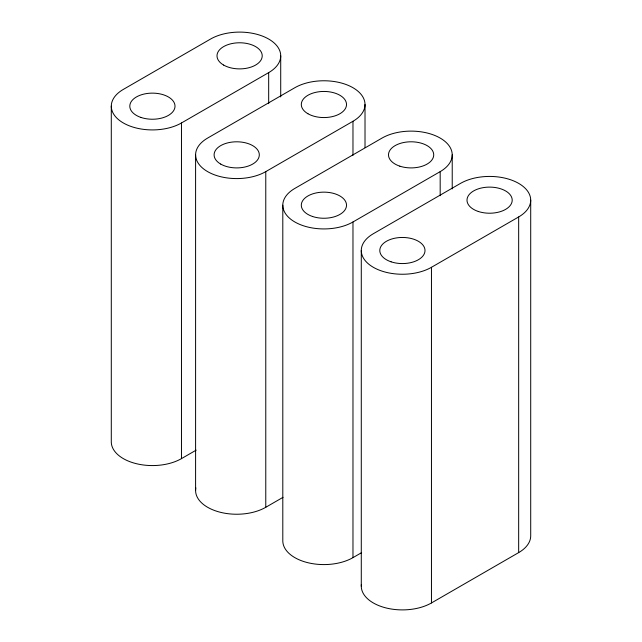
<?xml version="1.0" encoding="UTF-8"?>
<svg xmlns="http://www.w3.org/2000/svg" width="642" height="642" viewBox="0 0 642 642"><rect width="100%" height="100%" fill="white"/><g stroke="black" fill="none" stroke-linecap="round" stroke-linejoin="round"><path stroke-width="0.96" d="M181.469 122.967L268.677 72.618A41.112 23.738 0 0 0 268.677 39.05A41.112 23.738 0 0 0 210.544 39.05L123.336 89.398A41.112 23.738 0 0 0 123.336 122.967A41.112 23.738 0 0 0 181.469 122.967L181.469 458.621A41.112 23.738 0 0 1 136.674 463.765A41.112 23.738 0 0 1 111.291 441.84L111.291 106.179M265.772 171.631L352.972 121.282A41.112 23.738 0 0 0 352.972 87.721A41.112 23.738 0 0 0 294.838 87.721L207.631 138.07A41.112 23.738 0 0 0 207.631 171.631A41.112 23.738 0 0 0 265.772 171.631L265.772 507.284A41.112 23.738 0 0 1 218.866 511.891A41.112 23.738 0 0 1 195.85 487.848M352.972 221.98L440.179 171.631A41.112 23.738 0 0 0 440.179 138.07A41.112 23.738 0 0 0 382.046 138.07L294.838 188.419A41.112 23.738 0 0 0 294.838 221.98A41.112 23.738 0 0 0 352.972 221.98L352.972 557.633A41.112 23.738 0 0 1 308.176 562.777A41.112 23.738 0 0 1 282.801 540.853L282.801 205.199M431.456 267.297L518.664 216.948A41.112 23.738 0 0 0 518.664 183.379A41.112 23.738 0 0 0 460.531 183.379L373.323 233.728A41.112 23.738 0 0 0 373.323 267.297A41.112 23.738 0 0 0 431.456 267.297L431.456 602.95A41.112 23.738 0 0 1 385.256 607.741A41.112 23.738 0 0 1 361.398 584.397M181.469 458.621L196.147 450.146M265.772 507.284L283.042 497.317M352.972 557.633L361.607 552.65M431.456 602.95L518.664 552.601A41.112 23.738 0 0 0 530.709 535.821L530.709 200.16M518.664 216.948L518.664 552.601M452.225 154.85L452.225 188.917M440.179 171.631L440.179 195.682M365.017 104.502L365.017 147.588M361.286 250.508L361.286 586.162M352.972 121.282L352.972 155.356M280.714 55.838L280.714 96.918M268.677 72.618L268.677 103.675M195.593 154.85L195.593 490.504M141.096 117.486A22.606 13.057 0 0 0 175.009 106.179A22.606 13.057 0 0 0 141.096 94.88A22.606 13.057 0 0 0 141.096 117.486M223.625 65.067A22.606 13.057 0 0 0 261.446 59.216A22.606 13.057 0 0 0 233.76 43.223A22.606 13.057 0 0 0 223.625 65.067M220.712 164.079A22.606 13.057 0 0 0 258.541 158.229A22.606 13.057 0 0 0 230.847 142.243A22.606 13.057 0 0 0 220.712 164.079M307.919 113.73A22.606 13.057 0 0 0 345.749 107.88A22.606 13.057 0 0 0 318.055 91.894A22.606 13.057 0 0 0 307.919 113.73M312.606 216.506A22.606 13.057 0 0 0 346.519 205.199A22.606 13.057 0 0 0 312.606 193.892A22.606 13.057 0 0 0 312.606 216.506M399.805 166.158A22.606 13.057 0 0 0 433.719 154.85A22.606 13.057 0 0 0 399.805 143.543A22.606 13.057 0 0 0 399.805 166.158M391.09 261.816A22.606 13.057 0 0 0 425.004 250.508A22.606 13.057 0 0 0 391.09 239.209A22.606 13.057 0 0 0 391.09 261.816M478.29 211.467A22.606 13.057 0 0 0 512.204 200.16A22.606 13.057 0 0 0 478.29 188.86A22.606 13.057 0 0 0 478.29 211.467"/></g></svg>
